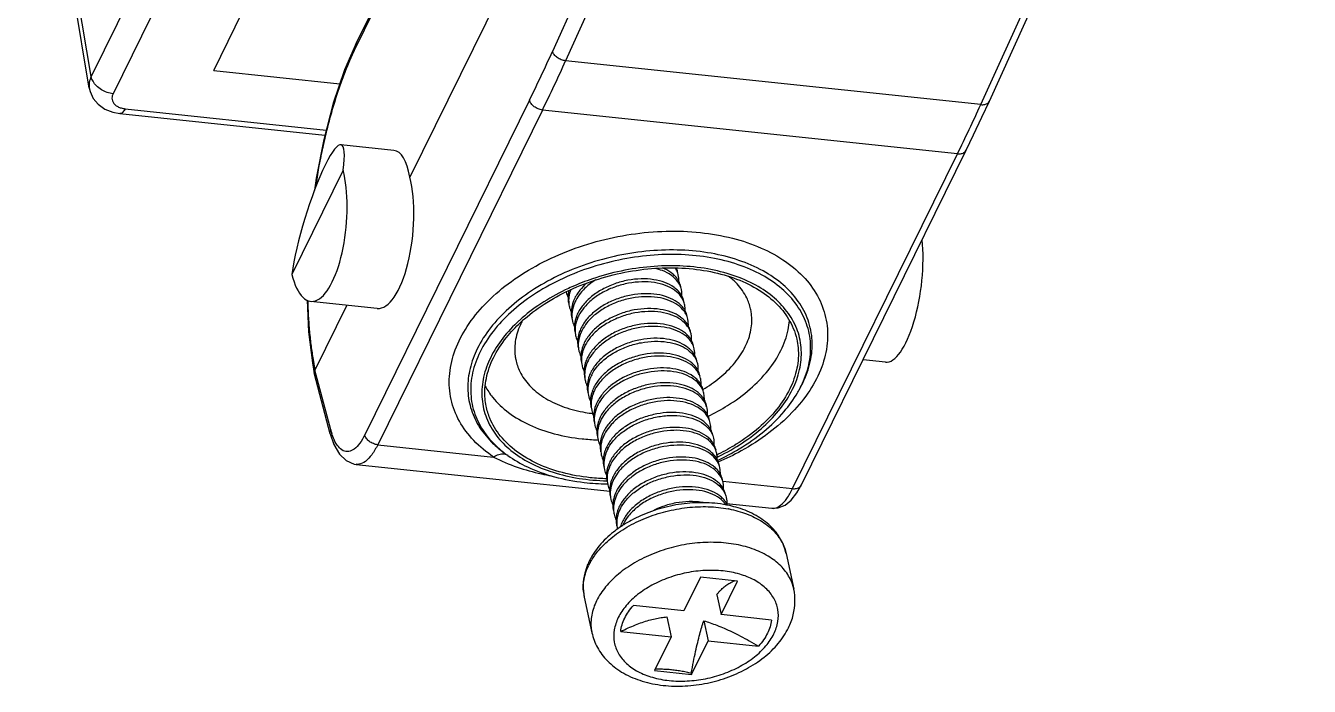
# Model space of a CAD drawing. Header units: millimetres. Extents: x 10368 to 13229, y -13270 to -11269.
# Drawn here: x 13060.7 to 13093.03, y -12576.27 to -12559.64 of the extents above; entities that cross this region are included whole.
import ezdxf

# ---------------------------------------------------------------- set-up
doc = ezdxf.new("R2010")
doc.units = ezdxf.units.MM

# ---------------------------------------------------------------- blocks, each defined once
blk = doc.blocks.new('u59')
at = {"color": 7, "linetype": 'Continuous'}
for p, q in [((-513.272, 311.814), (-513.689, 310.966)), ((-512.34, 311.715), (-513.272, 311.814)), ((-513.264, 311.778), (-513.272, 311.814)), ((-512.757, 310.868), (-512.34, 311.715)), ((-513.689, 310.966), (-514.959, 311.1)), ((-513.581, 310.463), (-513.689, 310.966)), ((-511.487, 310.733), (-512.757, 310.868)), ((-512.648, 310.365), (-512.757, 310.868)), ((-510.569, 309.866), (-510.763, 310.763)), ((-515.283, 310.444), (-514.013, 310.309)), ((-514.013, 310.309), (-514.43, 309.462)), ((-513.904, 309.807), (-514.013, 310.309)), ((-513.497, 309.364), (-513.08, 310.211)), ((-513.08, 310.211), (-511.81, 310.077)), ((-515.652, 308.769), (-515.846, 309.666)), ((-514.43, 309.462), (-513.497, 309.364)), ((-511.32, 307.777), (-511.34, 307.848)), ((-514.15, 307.51), (-515.295, 307.631)), ((-515.816, 307.136), (-519.966, 298.709)), ((-515.924, 307.244), (-516.037, 307.044)), ((-514.058, 306.95), (-515.816, 307.136)), ((-504.824, 306.525), (-511.218, 307.2)), ((-516.037, 307.044), (-520.187, 298.617)), ((-508.511, 306.203), (-508.572, 306.249)), ((-505.368, 306.032), (-508.288, 306.341)), ((-509.517, 297.605), (-505.368, 306.032)), ((-509.19, 297.357), (-505.041, 305.784)), ((-504.184, 305.659), (-503.786, 304.154)), ((-504.172, 305.759), (-503.773, 304.253)), ((-516.017, 304.584), (-516.071, 304.48)), ((-515.98, 304.651), (-516.033, 304.549)), ((-516.017, 304.584), (-515.98, 304.651)), ((-503.773, 304.253), (-503.771, 304.241)), ((-503.725, 303.967), (-503.771, 304.241)), ((-518.154, 303.952), (-517.589, 303.892)), ((-504.591, 302.519), (-503.786, 304.154)), ((-503.74, 303.882), (-503.786, 304.154)), ((-503.628, 303.188), (-503.725, 303.967)), ((-503.589, 302.395), (-503.628, 303.188)), ((-505.357, 302.6), (-503.679, 302.423)), ((-503.606, 302.401), (-503.606, 302.425)), ((-504.5, 299.116), (-503.207, 301.744)), ((-517.02, 277.275), (-506.179, 299.294)), ((-519.966, 298.709), (-509.517, 297.605)), ((-505.777, 298.622), (-504.436, 298.48)), ((-499.009, 297.574), (-504.072, 298.109)), ((-498.875, 297.697), (-504.037, 298.242)), ((-520.552, 297.47), (-528.608, 279.742)), ((-520.552, 297.47), (-510.101, 296.366)), ((-520.771, 297.38), (-528.828, 279.653)), ((-504.032, 286.376), (-498.704, 297.196)), ((-501.238, 296.607), (-504.417, 296.942)), ((-503.483, 285.943), (-498.155, 296.763)), ((-498.155, 296.763), (-496.552, 287.246)), ((-498.106, 297.051), (-496.504, 287.536)), ((-501.238, 296.607), (-502.569, 293.903)), ((-518.092, 278.631), (-510.101, 296.366)), ((-517.76, 278.394), (-509.769, 296.128)), ((-508.003, 289.472), (-504.835, 295.907)), ((-507.992, 289.567), (-504.823, 296.004))]:
    blk.add_line(p, q, dxfattribs=at)
for points in [[(-515.295, 307.631), (-515.454, 307.622), (-515.626, 307.552), (-515.782, 307.426), (-515.924, 307.244)], [(-504.172, 305.759), (-504.264, 306.028), (-504.402, 306.267), (-504.574, 306.432), (-504.778, 306.518), (-504.825, 306.525)], [(-504.835, 295.907), (-504.536, 296.594), (-504.25, 297.433), (-504.009, 298.35), (-503.817, 299.319), (-503.774, 299.63)], [(-520.187, 298.617), (-520.374, 298.231), (-520.585, 297.785), (-520.771, 297.38)], [(-498.106, 297.05), (-498.128, 297.142), (-498.206, 297.312), (-498.329, 297.461), (-498.495, 297.581), (-498.695, 297.663), (-498.875, 297.697)]]:
    blk.add_lwpolyline(points, dxfattribs=at)
for centre, radius, start, end in [((-511.613, 309.639), 1.068, 4.5647, 12.2501), ((-512.151, 309.783), 1.633, 330.5442, 333.7683), ((-512.18, 309.689), 1.653, 333.7734, 337.2464), ((-513.228, 310.672), 3.109, 302.3149, 302.8257), ((-512.42, 308.452), 0.965, 332.4976, 335.753), ((-512.296, 308.334), 0.849, 340.0241, 344.5813), ((-512.059, 308.01), 0.673, 5.6993, 12.1284), ((-512.052, 307.933), 0.682, 358.4176, 12.1458), ((-512.347, 308.352), 0.903, 335.7502, 340.0282), ((-512.108, 307.935), 0.738, 348.6999, 358.3944), ((-511.987, 307.632), 0.682, 18.4031, 24.7375), ((-511.986, 307.634), 0.681, 3.2591, 12.1522), ((-513.642, 310.638), 3.043, 259.1573, 259.4373), ((-513.669, 307.787), 0.557, 204.1666, 208.4019), ((-513.651, 307.797), 0.578, 208.4137, 215.4075), ((-513.626, 307.815), 0.608, 215.4191, 220.2756), ((-513.583, 307.851), 0.665, 220.2933, 225.8658), ((-512.339, 308.078), 0.965, 332.4989, 335.753), ((-512.268, 307.979), 0.905, 335.749, 339.9376), ((-511.897, 307.262), 0.673, 5.6993, 12.1284), ((-513.57, 307.423), 0.578, 208.444, 215.4074), ((-513.545, 307.441), 0.608, 215.419, 220.2691), ((-512.258, 307.705), 0.965, 332.4976, 335.753), ((-512.186, 307.604), 0.903, 335.7502, 340.0282), ((-513.502, 307.478), 0.665, 220.287, 225.8659), ((-513.489, 307.049), 0.578, 208.444, 215.4074), ((-512.178, 307.331), 0.965, 332.4976, 335.753), ((-512.105, 307.231), 0.903, 335.7502, 340.0282), ((-511.817, 306.888), 0.673, 5.6993, 12.1284), ((-511.225, 301.01), 6.008, 89.1994, 89.3275), ((-513.465, 307.067), 0.608, 215.419, 220.2691), ((-513.422, 307.104), 0.665, 220.287, 225.8659), ((-512.097, 306.957), 0.965, 332.4976, 335.753), ((-512.025, 306.857), 0.903, 335.7502, 340.0282), ((-511.736, 306.515), 0.673, 5.6993, 12.1284), ((-511.673, 306.135), 0.691, 12.293, 26.4694), ((-511.468, 301.23), 5.67, 115.815, 115.9894), ((-511.506, 301.342), 5.501, 116.0978, 116.3138), ((-511.459, 301.211), 5.691, 115.4894, 115.8149), ((-511.497, 301.325), 5.52, 115.9154, 116.0978), ((-513.409, 306.676), 0.578, 208.444, 215.4074), ((-513.384, 306.693), 0.608, 215.419, 220.2691), ((-513.341, 306.73), 0.665, 220.287, 225.8659), ((-512.017, 306.583), 0.965, 332.4929, 335.7529), ((-511.945, 306.484), 0.904, 335.7494, 339.9927), ((-511.646, 306.142), 0.663, 5.733, 12.2327), ((-510.345, 303.896), 2.946, 53.0053, 54.6872), ((-510.209, 304.077), 2.72, 51.3775, 53.002), ((-513.328, 306.302), 0.578, 208.5191, 215.4069), ((-513.304, 306.319), 0.608, 215.419, 220.2686), ((-513.261, 306.356), 0.665, 220.2865, 225.8659), ((-511.936, 306.209), 0.965, 332.4976, 335.753), ((-511.863, 306.109), 0.903, 335.7502, 340.0282), ((-511.077, 300.425), 5.486, 88.1324, 88.3285), ((-511.575, 305.767), 0.673, 5.6993, 12.1284), ((-513.247, 305.928), 0.578, 208.444, 215.4074), ((-513.223, 305.946), 0.608, 215.419, 220.2691), ((-513.18, 305.982), 0.665, 220.287, 225.8659), ((-511.494, 305.393), 0.673, 5.6993, 12.1284), ((-506.002, 305.178), 1.88, 14.7908, 17.5594), ((-513.167, 305.554), 0.578, 208.444, 215.4074), ((-513.142, 305.572), 0.608, 215.419, 220.2691), ((-513.099, 305.609), 0.665, 220.287, 225.8659), ((-511.855, 305.836), 0.965, 332.4976, 335.753), ((-511.783, 305.736), 0.903, 335.7502, 340.0282), ((-511.224, 301.479), 3.791, 82.7807, 83.3544), ((-511.414, 305.019), 0.673, 5.6993, 12.1284), ((-513.086, 305.181), 0.578, 208.444, 215.4074), ((-513.062, 305.198), 0.608, 215.419, 220.2691), ((-511.775, 305.462), 0.965, 332.4976, 335.753), ((-511.702, 305.362), 0.903, 335.7502, 340.0282), ((-513.398, 303.24), 2.943, 149.7685, 151.3419), ((-513.019, 305.235), 0.665, 220.287, 225.8659), ((-513.005, 304.807), 0.578, 208.444, 215.4074), ((-511.694, 305.088), 0.965, 332.4976, 335.753), ((-511.622, 304.988), 0.904, 335.7499, 340.0166), ((-511.324, 304.647), 0.664, 5.6802, 12.1871), ((-512.981, 304.824), 0.608, 215.419, 220.2691), ((-512.938, 304.861), 0.665, 220.287, 225.8659), ((-511.613, 304.714), 0.965, 332.4976, 335.753), ((-511.541, 304.614), 0.903, 335.7502, 340.0282), ((-511.252, 304.272), 0.673, 5.6993, 12.1284), ((-503.897, 304.22), 0.128, 358.4169, 9.7037), ((-512.925, 304.433), 0.578, 208.444, 215.4074), ((-512.9, 304.45), 0.608, 215.419, 220.2691), ((-512.857, 304.487), 0.665, 220.287, 225.8659), ((-511.533, 304.34), 0.965, 332.4976, 335.753), ((-511.46, 304.24), 0.903, 335.7502, 340.0282), ((-511.172, 303.898), 0.673, 5.6993, 12.1284), ((-503.837, 303.947), 0.114, 5.1912, 10.0134), ((-512.844, 304.059), 0.578, 208.444, 215.4074), ((-512.82, 304.077), 0.608, 215.419, 220.2691), ((-512.777, 304.113), 0.665, 220.287, 225.8659), ((-511.452, 303.967), 0.965, 332.4976, 335.753), ((-511.38, 303.867), 0.903, 335.7502, 340.0282), ((-511.091, 303.524), 0.673, 5.6993, 12.1284), ((-512.764, 303.685), 0.578, 208.444, 215.4074), ((-512.739, 303.703), 0.608, 215.419, 220.2691), ((-512.696, 303.74), 0.665, 220.287, 225.8659), ((-511.011, 303.15), 0.673, 5.6993, 12.1234), ((-512.683, 303.312), 0.578, 208.444, 215.4074), ((-512.658, 303.329), 0.608, 215.419, 220.2691), ((-512.615, 303.366), 0.665, 220.287, 225.8659), ((-511.371, 303.593), 0.965, 332.4976, 335.753), ((-511.299, 303.493), 0.903, 335.7502, 340.03), ((-510.93, 302.777), 0.673, 5.6993, 12.1284), ((-511.681, 305.882), 3.995, 310.9476, 312.7649), ((-510.666, 303.793), 1.876, 331.8376, 333.7794), ((-511.654, 305.89), 4.04, 312.1411, 312.4739), ((-512.602, 302.938), 0.578, 208.444, 215.4074), ((-512.578, 302.955), 0.608, 215.419, 220.2691), ((-512.535, 302.992), 0.665, 220.287, 225.8659), ((-511.291, 303.219), 0.965, 332.4976, 335.753), ((-511.218, 303.119), 0.903, 335.7502, 340.0282), ((-512.522, 302.564), 0.578, 208.444, 215.4074), ((-511.21, 302.845), 0.965, 332.4976, 335.753), ((-511.138, 302.745), 0.903, 335.7502, 340.0282), ((-510.849, 302.403), 0.673, 5.6993, 12.1284), ((-510.781, 302.024), 0.686, 13.9721, 24.7708), ((-512.497, 302.581), 0.608, 215.419, 220.2691), ((-512.454, 302.618), 0.665, 220.287, 225.8659), ((-512.441, 302.19), 0.578, 208.444, 215.4074), ((-512.417, 302.208), 0.608, 215.419, 220.2691), ((-512.374, 302.244), 0.665, 220.287, 225.8659), ((-480.004, 279.055), 44.534, 153.8113, 155.5745), ((-473.781, 280.021), 39.828, 153.7999, 155.7704), ((-473.775, 279.93), 39.471, 153.7999, 155.7712)]:
    blk.add_arc(centre, radius, start, end, dxfattribs=at)
for centre, major_axis, ratio, start_param, end_param in [((-518.399, 301.967), (0.25, 1.985), 0.330706, 0.006735, 2.196808), ((-505.532, 300.607), (0.169, 1.993), 0.364433, -0.007323, 2.320884), ((-503.854, 300.43), (0.169, 1.993), 0.364433, 5.462476, 8.604069), ((-503.854, 300.43), (0.595, 1.947), 0.163788, -3.923121, -0.781529), ((-505.532, 300.607), (0.25, 1.985), 0.330706, -3.948182, -3.134796)]:
    blk.add_ellipse(centre, major_axis=major_axis, ratio=ratio, start_param=start_param, end_param=end_param, dxfattribs=at)
for points, start_tangent, end_tangent in [([(-510.763, 310.763), (-510.9, 311.134), (-511.152, 311.472), (-511.51, 311.754), (-511.967, 311.962), (-512.487, 312.081), (-513.04, 312.108), (-513.6, 312.045), (-514.145, 311.899), (-514.651, 311.675), (-515.096, 311.382), (-515.456, 311.032), (-515.711, 310.642)], (-0.210869, 0.977514), (-0.441734, -0.897146)), ([(-511.427, 310.382), (-511.325, 310.692), (-511.326, 310.999), (-511.43, 311.286), (-511.632, 311.537), (-511.922, 311.741), (-512.286, 311.887), (-512.706, 311.968), (-513.159, 311.979), (-513.623, 311.921), (-514.076, 311.795), (-514.494, 311.609), (-514.856, 311.372), (-515.144, 311.095), (-515.343, 310.795)], (0.441734, 0.897146), (-0.441734, -0.897146)), ([(-513.264, 311.778), (-513.319, 311.494), (-513.373, 311.237), (-513.427, 311.007), (-513.479, 310.802), (-513.53, 310.621), (-513.581, 310.463)], (-0.185486, -0.982647), (-0.320445, -0.947267)), ([(-512.358, 311.678), (-512.469, 311.676), (-512.604, 311.679), (-512.737, 311.688), (-512.869, 311.703), (-513.001, 311.723), (-513.132, 311.748), (-513.264, 311.778)], (-0.999387, -0.035021), (-0.971154, 0.238451)), ([(-515.183, 310.779), (-515.086, 310.942), (-514.959, 311.1)], (0.441734, 0.897146), (0.673108, 0.739544)), ([(-513.581, 310.463), (-513.74, 310.514), (-513.912, 310.577), (-514.096, 310.653), (-514.292, 310.743), (-514.501, 310.848), (-514.723, 310.967), (-514.959, 311.1)], (-0.960593, 0.277958), (-0.866594, 0.499014)), ([(-515.711, 310.642), (-515.833, 310.311), (-515.876, 309.984), (-515.846, 309.666)], (-0.441734, -0.897146), (0.210869, -0.977514)), ([(-515.343, 310.795), (-515.444, 310.485), (-515.444, 310.178), (-515.34, 309.892), (-515.137, 309.64), (-514.847, 309.436), (-514.483, 309.29), (-514.064, 309.209), (-513.611, 309.198), (-513.146, 309.256), (-512.693, 309.382), (-512.275, 309.568), (-511.914, 309.805), (-511.625, 310.082), (-511.427, 310.382)], (-0.441734, -0.897146), (0.441734, 0.897146)), ([(-515.283, 310.444), (-515.249, 310.612), (-515.183, 310.779)], (0.106327, 0.994331), (0.441734, 0.897146)), ([(-511.487, 310.733), (-511.675, 310.645), (-511.856, 310.568), (-512.028, 310.503), (-512.194, 310.452), (-512.352, 310.412), (-512.504, 310.383), (-512.648, 310.365)], (-0.898809, -0.43834), (-0.995587, -0.093845)), ([(-511.487, 310.733), (-511.521, 310.566), (-511.587, 310.399)], (-0.106327, -0.994331), (-0.441734, -0.897146)), ([(-510.88, 309.959), (-510.758, 310.319), (-510.747, 310.675), (-510.763, 310.763)], (0.441734, 0.897146), (-0.211857, 0.977301)), ([(-511.587, 310.399), (-511.683, 310.235), (-511.81, 310.077)], (-0.441734, -0.897146), (-0.673108, -0.739544)), ([(-515.846, 309.667), (-515.76, 309.418), (-515.551, 309.117), (-515.244, 308.864), (-514.853, 308.67), (-514.394, 308.543), (-513.887, 308.49), (-513.355, 308.511), (-512.82, 308.608), (-512.307, 308.774), (-511.837, 309.004), (-511.431, 309.286), (-511.108, 309.609), (-510.88, 309.959)], (0.211857, -0.977301), (0.441734, 0.897146)), ([(-513.904, 309.807), (-513.95, 309.75), (-513.998, 309.698), (-514.045, 309.652), (-514.092, 309.611), (-514.138, 309.576), (-514.186, 309.543), (-514.236, 309.513), (-514.291, 309.483), (-514.352, 309.455)], (-0.607708, -0.794161), (-0.916433, -0.400188)), ([(-510.548, 309.724), (-510.564, 309.422), (-510.686, 309.062)], (0.079803, -0.996811), (-0.441734, -0.897146)), ([(-510.655, 309.05), (-510.583, 309.266), (-510.541, 309.571), (-510.569, 309.866)], (0.386564, 0.922263), (-0.210869, 0.977514)), ([(-514.215, 307.649), (-514.659, 307.773), (-515.051, 307.967), (-515.358, 308.22), (-515.566, 308.521), (-515.652, 308.769)], (-0.982147, 0.188116), (-0.211857, 0.977301)), ([(-515.652, 308.769), (-515.514, 308.408), (-515.259, 308.082), (-514.897, 307.815), (-514.442, 307.621), (-514.232, 307.565)], (0.210869, -0.977514), (0.975867, -0.218365)), ([(-510.729, 308.98), (-510.914, 308.712), (-511.238, 308.389), (-511.643, 308.107), (-512.113, 307.877), (-512.627, 307.711), (-513.161, 307.614), (-513.693, 307.592), (-514.2, 307.646)], (-0.491493, -0.870882), (-0.983054, 0.183314)), ([(-511.543, 308.06), (-511.307, 308.229), (-510.949, 308.575), (-510.697, 308.959)], (0.840319, 0.542092), (0.441734, 0.897146)), ([(-511.459, 307.682), (-511.391, 307.925), (-511.389, 308.077)], (0.41041, 0.911901), (-0.099699, 0.995018)), ([(-514.232, 307.565), (-513.924, 307.513), (-513.37, 307.494), (-512.807, 307.561), (-512.26, 307.711), (-511.752, 307.936), (-511.566, 308.045)], (0.975867, -0.218365), (0.845119, 0.534578)), ([(-514.152, 307.557), (-514.138, 307.537), (-513.975, 307.376), (-513.746, 307.256), (-513.465, 307.183), (-513.147, 307.164), (-512.813, 307.199), (-512.481, 307.289), (-512.17, 307.427), (-511.9, 307.608), (-511.686, 307.822), (-511.564, 308.007)], (0.544491, -0.838767), (0.461533, 0.887123)), ([(-514.046, 307.374), (-513.959, 307.302), (-513.73, 307.181), (-513.448, 307.109), (-513.131, 307.089), (-512.797, 307.125), (-512.465, 307.214), (-512.154, 307.353), (-511.884, 307.533), (-511.67, 307.747), (-511.524, 307.981)], (0.717132, -0.696937), (0.41041, 0.911901)), ([(-511.418, 307.669), (-511.384, 307.79)], (0.342689, 0.939449), (0.194819, 0.980839)), ([(-515.363, 307.628), (-515.513, 307.554), (-515.668, 307.387), (-515.816, 307.136)], (-0.985773, -0.168084), (-0.441787, -0.89712)), ([(-515.295, 307.63), (-515.36, 307.629), (-515.363, 307.628)], (-0.993779, 0.111371), (-0.985773, -0.168084)), ([(-514.147, 307.363), (-514.156, 307.527)], (-0.209965, 0.977709), (0.095684, 0.995412)), ([(-511.483, 307.633), (-511.606, 307.447), (-511.825, 307.23), (-512.097, 307.049), (-512.404, 306.914), (-512.738, 306.825), (-513.075, 306.79), (-513.388, 306.81), (-513.667, 306.883), (-513.892, 307.001), (-514.054, 307.159), (-514.126, 307.291)], (-0.461513, -0.887133), (-0.350755, 0.936467)), ([(-513.965, 307), (-513.878, 306.928), (-513.649, 306.807), (-513.368, 306.735), (-513.051, 306.715), (-512.716, 306.751), (-512.384, 306.84), (-512.074, 306.979), (-511.803, 307.16), (-511.589, 307.373), (-511.443, 307.607)], (0.717132, -0.696937), (0.41041, 0.911901)), ([(-513.605, 307.496), (-513.529, 307.482), (-513.212, 307.463), (-512.877, 307.498), (-512.545, 307.588), (-512.284, 307.7)], (0.979648, -0.200722), (0.8894, 0.45713)), ([(-511.379, 307.308), (-511.32, 307.491), (-511.306, 307.673)], (0.41041, 0.911901), (-0.056715, 0.99839)), ([(-511.337, 307.296), (-511.294, 307.476), (-511.289, 307.54)], (0.341218, 0.939984), (0.025892, 0.999665)), ([(-511.289, 307.54), (-511.304, 307.703)], (0.025892, 0.999665), (-0.21051, 0.977592)), ([(-511.24, 307.403), (-511.242, 307.414), (-511.287, 307.545)], (-0.21051, 0.977592), (-0.417903, 0.908491)), ([(-515.816, 307.136), (-515.918, 307.131), (-515.998, 307.093), (-516.037, 307.044)], (-0.994465, 0.105072), (-0.447458, -0.894305)), ([(-514.126, 307.291), (-514.143, 307.349), (-514.147, 307.363)], (-0.350755, 0.936467), (-0.209965, 0.977709)), ([(-514.131, 307.288), (-514.128, 307.279), (-514.078, 307.148)], (0.210234, -0.977651), (0.475952, -0.879471)), ([(-514.075, 307.153), (-514.066, 306.989)], (-0.095434, -0.995436), (0.210234, -0.977651)), ([(-514.045, 306.918), (-513.976, 306.789), (-513.814, 306.629), (-513.585, 306.508), (-513.303, 306.436), (-512.986, 306.416), (-512.652, 306.452), (-512.319, 306.541), (-512.009, 306.68), (-511.739, 306.861), (-511.524, 307.074), (-511.403, 307.259)], (0.350903, -0.936412), (0.461533, 0.887123)), ([(-513.885, 306.627), (-513.797, 306.554), (-513.568, 306.434), (-513.287, 306.361), (-512.97, 306.342), (-512.635, 306.377), (-512.303, 306.466), (-511.993, 306.605), (-511.723, 306.786), (-511.508, 306.999), (-511.363, 307.234)], (0.717132, -0.696937), (0.41041, 0.911901)), ([(-511.298, 306.935), (-511.229, 307.177), (-511.228, 307.329)], (0.41041, 0.911901), (-0.099699, 0.995018)), ([(-511.257, 306.922), (-511.213, 307.102), (-511.209, 307.166)], (0.341218, 0.939984), (0.025892, 0.999665)), ([(-511.209, 307.166), (-511.224, 307.329)], (0.025892, 0.999665), (-0.21051, 0.977592)), ([(-511.159, 307.03), (-511.162, 307.041), (-511.207, 307.171)], (-0.21051, 0.977592), (-0.417903, 0.908491)), ([(-514.066, 306.989), (-514.064, 306.98), (-514.045, 306.918)], (0.210234, -0.977651), (0.350903, -0.936412)), ([(-514.05, 306.915), (-514.048, 306.905), (-513.997, 306.774)], (0.210234, -0.977651), (0.475952, -0.879471)), ([(-513.994, 306.779), (-513.985, 306.616)], (-0.095434, -0.995436), (0.210234, -0.977651)), ([(-513.964, 306.544), (-513.896, 306.416), (-513.733, 306.255), (-513.504, 306.135), (-513.223, 306.062), (-512.905, 306.043), (-512.571, 306.078), (-512.239, 306.167), (-511.928, 306.306), (-511.658, 306.487), (-511.444, 306.7), (-511.322, 306.885)], (0.350903, -0.936412), (0.461533, 0.887123)), ([(-513.804, 306.253), (-513.717, 306.18), (-513.488, 306.06), (-513.207, 305.987), (-512.889, 305.968), (-512.555, 306.003), (-512.223, 306.093), (-511.912, 306.231), (-511.642, 306.412), (-511.428, 306.625), (-511.282, 306.86)], (0.717132, -0.696937), (0.41041, 0.911901)), ([(-511.217, 306.561), (-511.149, 306.803), (-511.148, 306.955)], (0.41041, 0.911901), (-0.099699, 0.995018)), ([(-511.176, 306.548), (-511.133, 306.728), (-511.128, 306.792)], (0.341218, 0.939984), (0.025892, 0.999665)), ([(-511.128, 306.792), (-511.143, 306.955)], (0.025892, 0.999665), (-0.21051, 0.977592)), ([(-508.67, 306.128), (-509.138, 306.452), (-509.705, 306.699), (-510.35, 306.863), (-511.052, 306.937), (-511.142, 306.94)], (-0.756221, 0.654317), (-0.999735, 0.023017)), ([(-508.642, 306.3), (-509.142, 306.591), (-509.817, 306.838), (-510.568, 306.981), (-511.141, 307.017)], (-0.815965, 0.578102), (-0.999902, 0.013972)), ([(-511.139, 306.889), (-510.72, 306.861), (-510.018, 306.734), (-509.391, 306.511), (-508.866, 306.2), (-508.462, 305.813), (-508.194, 305.366), (-508.1, 305.059)], (0.999648, -0.026514), (0.200104, -0.979775)), ([(-511.079, 306.656), (-511.081, 306.667), (-511.126, 306.797)], (-0.21051, 0.977592), (-0.417903, 0.908491)), ([(-508.288, 306.341), (-508.879, 306.595), (-509.489, 306.765), (-509.742, 306.816)], (-0.884002, 0.467484), (-0.983659, 0.180041)), ([(-515.641, 301.422), (-516.131, 301.85), (-516.475, 302.347), (-516.663, 302.896), (-516.687, 303.478), (-516.548, 304.074), (-516.248, 304.662), (-515.8, 305.222), (-515.218, 305.736), (-514.524, 306.185), (-513.936, 306.472)], (-0.820669, 0.571403), (0.918584, 0.395226)), ([(-513.985, 306.616), (-513.983, 306.606), (-513.964, 306.544)], (0.210234, -0.977651), (0.350903, -0.936412)), ([(-513.969, 306.541), (-513.967, 306.531), (-513.917, 306.4)], (0.210234, -0.977651), (0.475952, -0.879471)), ([(-513.884, 306.17), (-513.815, 306.042), (-513.652, 305.881), (-513.423, 305.761), (-513.142, 305.688), (-512.825, 305.669), (-512.49, 305.704), (-512.158, 305.794), (-511.848, 305.932), (-511.578, 306.113), (-511.363, 306.326), (-511.241, 306.511)], (0.350903, -0.936412), (0.461533, 0.887123)), ([(-513.723, 305.879), (-513.636, 305.806), (-513.407, 305.686), (-513.126, 305.613), (-512.809, 305.594), (-512.474, 305.63), (-512.142, 305.719), (-511.832, 305.857), (-511.561, 306.038), (-511.347, 306.252), (-511.201, 306.486)], (0.717132, -0.696937), (0.41041, 0.911901)), ([(-511.137, 306.187), (-511.068, 306.429), (-511.067, 306.581)], (0.41041, 0.911901), (-0.099699, 0.995018)), ([(-511.095, 306.174), (-511.055, 306.331), (-511.047, 306.442)], (0.341791, 0.939776), (-0.006819, 0.999977)), ([(-511.047, 306.442), (-511.056, 306.548), (-511.062, 306.581)], (-0.006819, 0.999977), (-0.211783, 0.977317)), ([(-505.368, 306.032), (-505.217, 306.283), (-505.057, 306.45), (-504.893, 306.523), (-504.825, 306.524)], (0.441799, 0.897114), (0.994346, -0.106192)), ([(-513.919, 306.427), (-514.472, 306.135), (-515.093, 305.697), (-515.603, 305.196), (-515.94, 304.722)], (-0.908171, -0.418598), (-0.503436, -0.864032)), ([(-513.953, 306.326), (-514.554, 305.984), (-515.084, 305.574), (-515.51, 305.118), (-515.815, 304.636)], (-0.898875, -0.438206), (-0.441734, -0.897146)), ([(-515.744, 304.628), (-515.42, 305.133), (-514.965, 305.604), (-514.396, 306.021), (-513.944, 306.273)], (0.441734, 0.897146), (0.896379, 0.443289)), ([(-508.288, 306.341), (-507.786, 305.925), (-507.424, 305.435), (-507.217, 304.891), (-507.174, 304.312), (-507.294, 303.717), (-507.575, 303.127), (-508.006, 302.562), (-508.573, 302.042), (-509.256, 301.585), (-510.031, 301.206), (-510.872, 300.919), (-511.75, 300.734), (-512.634, 300.656), (-513.494, 300.69), (-514.299, 300.832), (-515.024, 301.079), (-515.641, 301.422)], (0.83373, -0.552172), (-0.820669, 0.571403)), ([(-513.914, 306.405), (-513.905, 306.242)], (-0.095434, -0.995436), (0.210234, -0.977651)), ([(-513.905, 306.242), (-513.903, 306.232), (-513.884, 306.17)], (0.210234, -0.977651), (0.350903, -0.936412)), ([(-513.889, 306.167), (-513.887, 306.158), (-513.836, 306.026)], (0.210234, -0.977651), (0.477113, -0.878842)), ([(-511.161, 306.138), (-511.281, 305.955), (-511.492, 305.744), (-511.76, 305.563), (-512.068, 305.423), (-512.406, 305.331), (-512.744, 305.295), (-513.059, 305.314), (-513.345, 305.388), (-513.578, 305.512), (-513.738, 305.673), (-513.803, 305.796)], (-0.461604, -0.887086), (-0.350985, 0.936381)), ([(-513.643, 305.505), (-513.555, 305.433), (-513.327, 305.312), (-513.045, 305.24), (-512.728, 305.22), (-512.394, 305.256), (-512.061, 305.345), (-511.751, 305.484), (-511.481, 305.665), (-511.266, 305.878), (-511.121, 306.112)], (0.717132, -0.696937), (0.41041, 0.911901)), ([(-511.056, 305.813), (-510.991, 306.032), (-510.986, 306.208)], (0.41041, 0.911901), (-0.100223, 0.994965)), ([(-510.967, 306.045), (-510.982, 306.207)], (0.025892, 0.999665), (-0.21051, 0.977592)), ([(-508.213, 303.832), (-508.036, 304.328), (-507.993, 304.825), (-508.087, 305.3), (-508.315, 305.74), (-508.67, 306.128)], (0.441734, 0.897146), (-0.756221, 0.654317)), ([(-508.55, 306.263), (-508.645, 306.298)], (-0.991193, 0.132428), (-0.836443, 0.548054)), ([(-508.288, 306.341), (-508.422, 306.275), (-508.55, 306.263)], (-0.826756, -0.562561), (-0.991193, 0.132428)), ([(-507.876, 303.614), (-507.693, 304.115), (-507.637, 304.614), (-507.709, 305.097), (-507.907, 305.548), (-508.226, 305.955), (-508.511, 306.203)], (0.441734, 0.897146), (-0.79865, 0.601796)), ([(-507.946, 303.695), (-507.757, 304.225), (-507.713, 304.753), (-507.814, 305.258), (-508.057, 305.725), (-508.434, 306.138), (-508.511, 306.202)], (0.441734, 0.897146), (-0.781229, 0.624244)), ([(-505.041, 305.784), (-504.913, 305.997), (-504.776, 306.139), (-504.637, 306.201), (-504.501, 306.181), (-504.377, 306.08), (-504.269, 305.903), (-504.209, 305.746)], (0.441863, 0.897083), (0.302588, -0.953121)), ([(-513.824, 305.868), (-513.833, 306.031)], (-0.210554, 0.977582), (0.094419, 0.995533)), ([(-513.803, 305.796), (-513.823, 305.862), (-513.824, 305.868)], (-0.350985, 0.936381), (-0.210554, 0.977582)), ([(-513.808, 305.793), (-513.806, 305.784), (-513.756, 305.653)], (0.210234, -0.977651), (0.475952, -0.879471)), ([(-511.015, 305.801), (-510.971, 305.981), (-510.967, 306.045)], (0.341218, 0.939984), (0.025892, 0.999665)), ([(-510.975, 305.439), (-510.907, 305.682), (-510.906, 305.834)], (0.41041, 0.911901), (-0.099699, 0.995018)), ([(-510.917, 305.908), (-510.92, 305.919), (-510.965, 306.05)], (-0.21051, 0.977592), (-0.417903, 0.908491)), ([(-510.886, 305.671), (-510.901, 305.834)], (0.025892, 0.999665), (-0.21051, 0.977592)), ([(-508.077, 304.561), (-508.262, 304.837), (-508.665, 305.222), (-509.189, 305.532), (-509.814, 305.755), (-510.514, 305.882), (-510.899, 305.908)], (-0.481156, 0.876635), (-0.999469, 0.032592)), ([(-505.368, 306.032), (-505.259, 306.004), (-505.159, 305.948), (-505.083, 305.871), (-505.041, 305.784)], (0.994465, -0.105072), (0.240274, -0.970705)), ([(-513.753, 305.658), (-513.744, 305.494)], (-0.095434, -0.995436), (0.210234, -0.977651)), ([(-513.744, 305.494), (-513.741, 305.485), (-513.722, 305.422)], (0.210234, -0.977651), (0.350903, -0.936412)), ([(-513.722, 305.422), (-513.654, 305.294), (-513.491, 305.134), (-513.262, 305.013), (-512.981, 304.941), (-512.664, 304.921), (-512.329, 304.957), (-511.997, 305.046), (-511.687, 305.185), (-511.416, 305.366), (-511.202, 305.579), (-511.08, 305.764)], (0.350903, -0.936412), (0.461533, 0.887123)), ([(-513.562, 305.132), (-513.475, 305.059), (-513.246, 304.938), (-512.965, 304.866), (-512.647, 304.846), (-512.313, 304.882), (-511.981, 304.971), (-511.67, 305.11), (-511.4, 305.291), (-511.186, 305.504), (-511.04, 305.738)], (0.717132, -0.696937), (0.41041, 0.911901)), ([(-510.934, 305.427), (-510.891, 305.607), (-510.886, 305.671)], (0.341218, 0.939984), (0.025892, 0.999665)), ([(-510.837, 305.535), (-510.839, 305.545), (-510.884, 305.676)], (-0.21051, 0.977592), (-0.417903, 0.908491)), ([(-504.173, 305.759), (-504.169, 305.738), (-504.184, 305.659)], (0.262392, -0.964961), (-0.426032, -0.904708)), ([(-513.682, 305.318), (-514.18, 305.044), (-514.747, 304.628), (-515.2, 304.159), (-515.523, 303.655)], (-0.900543, -0.434767), (-0.441734, -0.897146)), ([(-513.727, 305.419), (-513.725, 305.41), (-513.675, 305.279)], (0.210234, -0.977651), (0.475952, -0.879471)), ([(-513.672, 305.284), (-513.663, 305.12)], (-0.095434, -0.995436), (0.210234, -0.977651)), ([(-513.642, 305.049), (-513.573, 304.92), (-513.41, 304.76), (-513.181, 304.639), (-512.9, 304.567), (-512.583, 304.547), (-512.248, 304.583), (-511.916, 304.672), (-511.606, 304.811), (-511.336, 304.992), (-511.121, 305.205), (-510.999, 305.39)], (0.350903, -0.936412), (0.461533, 0.887123)), ([(-513.481, 304.758), (-513.394, 304.685), (-513.165, 304.565), (-512.884, 304.492), (-512.567, 304.473), (-512.232, 304.508), (-511.9, 304.597), (-511.59, 304.736), (-511.32, 304.917), (-511.105, 305.13), (-510.959, 305.365)], (0.717132, -0.696937), (0.41041, 0.911901)), ([(-510.895, 305.066), (-510.826, 305.308), (-510.825, 305.46)], (0.41041, 0.911901), (-0.099699, 0.995018)), ([(-510.853, 305.053), (-510.81, 305.233), (-510.806, 305.297)], (0.341218, 0.939984), (0.025892, 0.999665)), ([(-510.806, 305.297), (-510.821, 305.46)], (0.025892, 0.999665), (-0.21051, 0.977592)), ([(-510.756, 305.161), (-510.758, 305.172), (-510.803, 305.302)], (-0.21051, 0.977592), (-0.417903, 0.908491)), ([(-508.844, 303.886), (-508.947, 304.189), (-509.19, 304.539), (-509.547, 304.834), (-510.002, 305.06), (-510.536, 305.207), (-510.747, 305.24)], (-0.200506, 0.979693), (-0.992071, 0.125676)), ([(-513.663, 305.12), (-513.661, 305.111), (-513.642, 305.049)], (0.210234, -0.977651), (0.350903, -0.936412)), ([(-513.647, 305.046), (-513.645, 305.036), (-513.594, 304.905)], (0.210234, -0.977651), (0.475952, -0.879471)), ([(-513.591, 304.91), (-513.582, 304.747)], (-0.095434, -0.995436), (0.210234, -0.977651)), ([(-513.561, 304.675), (-513.493, 304.547), (-513.33, 304.386), (-513.101, 304.266), (-512.819, 304.193), (-512.502, 304.174), (-512.168, 304.209), (-511.836, 304.298), (-511.525, 304.437), (-511.255, 304.618), (-511.041, 304.831), (-510.919, 305.016)], (0.350903, -0.936412), (0.461533, 0.887123)), ([(-513.401, 304.384), (-513.314, 304.311), (-513.085, 304.191), (-512.803, 304.118), (-512.486, 304.099), (-512.152, 304.134), (-511.82, 304.224), (-511.509, 304.362), (-511.239, 304.543), (-511.025, 304.757), (-510.879, 304.991)], (0.717132, -0.696937), (0.41041, 0.911901)), ([(-510.814, 304.692), (-510.746, 304.934), (-510.744, 305.086)], (0.41041, 0.911901), (-0.099699, 0.995018)), ([(-510.773, 304.679), (-510.73, 304.852), (-510.725, 304.933)], (0.341404, 0.939917), (0.012541, 0.999921)), ([(-510.725, 304.933), (-510.739, 305.082), (-510.74, 305.086)], (0.012541, 0.999921), (-0.211139, 0.977456)), ([(-510.675, 304.787), (-510.727, 304.937)], (-0.211139, 0.977456), (-0.429435, 0.903098)), ([(-508.1, 305.059), (-508.073, 304.875), (-508.104, 304.36), (-508.284, 303.84)], (0.200104, -0.979775), (-0.441734, -0.897146)), ([(-516.033, 304.549), (-516.222, 304.019), (-516.267, 303.491), (-516.166, 302.986), (-515.923, 302.519), (-515.546, 302.106), (-515.048, 301.763), (-514.445, 301.499), (-513.759, 301.325), (-513.013, 301.246), (-512.232, 301.265), (-511.443, 301.382), (-510.672, 301.591), (-509.946, 301.887), (-509.29, 302.259), (-508.726, 302.695), (-508.273, 303.179), (-507.946, 303.695)], (-0.441734, -0.897146), (0.441734, 0.897146)), ([(-515.815, 304.636), (-515.992, 304.14), (-516.035, 303.644), (-515.941, 303.168), (-515.712, 302.728), (-515.358, 302.34), (-514.89, 302.017), (-514.323, 301.769), (-513.678, 301.605), (-512.976, 301.531), (-512.241, 301.549), (-511.498, 301.658), (-510.773, 301.856), (-510.257, 302.057)], (-0.441734, -0.897146), (0.913618, 0.406575)), ([(-515.92, 303.372), (-515.955, 303.593), (-515.924, 304.108), (-515.744, 304.628)], (-0.222202, 0.975001), (0.441734, 0.897146)), ([(-513.555, 304.645), (-513.983, 304.343), (-514.36, 303.967), (-514.625, 303.56)], (-0.85654, -0.516081), (-0.441734, -0.897146)), ([(-513.582, 304.747), (-513.58, 304.737), (-513.561, 304.675)], (0.210234, -0.977651), (0.350903, -0.936412)), ([(-513.566, 304.672), (-513.564, 304.662), (-513.514, 304.531)], (0.210234, -0.977651), (0.475952, -0.879471)), ([(-513.511, 304.536), (-513.502, 304.373)], (-0.095434, -0.995436), (0.210234, -0.977651)), ([(-513.48, 304.301), (-513.412, 304.173), (-513.249, 304.012), (-513.02, 303.892), (-512.739, 303.819), (-512.422, 303.8), (-512.087, 303.835), (-511.755, 303.925), (-511.445, 304.063), (-511.174, 304.244), (-510.96, 304.457), (-510.838, 304.642)], (0.350903, -0.936412), (0.461533, 0.887123)), ([(-513.32, 304.01), (-513.233, 303.937), (-513.004, 303.817), (-512.723, 303.745), (-512.406, 303.725), (-512.071, 303.761), (-511.739, 303.85), (-511.429, 303.989), (-511.158, 304.169), (-510.944, 304.383), (-510.798, 304.617)], (0.717132, -0.696937), (0.41041, 0.911901)), ([(-510.734, 304.318), (-510.666, 304.553), (-510.664, 304.713)], (0.41041, 0.911901), (-0.099797, 0.995008)), ([(-510.692, 304.306), (-510.649, 304.486), (-510.644, 304.55)], (0.341218, 0.939984), (0.025892, 0.999665)), ([(-510.644, 304.55), (-510.659, 304.712)], (0.025892, 0.999665), (-0.21051, 0.977592)), ([(-510.595, 304.413), (-510.597, 304.424), (-510.642, 304.554)], (-0.21051, 0.977592), (-0.417903, 0.908491)), ([(-516.071, 304.48), (-516.262, 303.942), (-516.308, 303.408), (-516.205, 302.896), (-515.959, 302.423), (-515.577, 302.005), (-515.072, 301.656), (-514.462, 301.39), (-513.767, 301.213), (-513.011, 301.133), (-512.219, 301.153), (-511.419, 301.271), (-510.638, 301.483), (-509.903, 301.783), (-509.238, 302.16), (-508.666, 302.601), (-508.207, 303.091), (-507.876, 303.614)], (-0.441734, -0.897146), (0.441734, 0.897146)), ([(-513.502, 304.373), (-513.499, 304.363), (-513.48, 304.301)], (0.210234, -0.977651), (0.350903, -0.936412)), ([(-513.485, 304.298), (-513.483, 304.289), (-513.433, 304.158)], (0.210234, -0.977651), (0.475952, -0.879471)), ([(-510.758, 304.269), (-510.879, 304.084), (-511.094, 303.87), (-511.364, 303.689), (-511.674, 303.551), (-512.007, 303.462), (-512.341, 303.426), (-512.658, 303.446), (-512.94, 303.518), (-513.168, 303.638), (-513.331, 303.799), (-513.4, 303.927)], (-0.461533, -0.887123), (-0.350903, 0.936412)), ([(-513.24, 303.636), (-513.152, 303.564), (-512.923, 303.443), (-512.642, 303.371), (-512.325, 303.351), (-511.99, 303.387), (-511.658, 303.476), (-511.348, 303.615), (-511.078, 303.796), (-510.863, 304.009), (-510.717, 304.243)], (0.717132, -0.696937), (0.41041, 0.911901)), ([(-510.653, 303.944), (-510.584, 304.187), (-510.583, 304.339)], (0.41041, 0.911901), (-0.099699, 0.995018)), ([(-510.611, 303.932), (-510.568, 304.112), (-510.564, 304.176)], (0.341218, 0.939984), (0.025892, 0.999665)), ([(-510.564, 304.176), (-510.579, 304.338)], (0.025892, 0.999665), (-0.21051, 0.977592)), ([(-510.514, 304.039), (-510.517, 304.05), (-510.561, 304.181)], (-0.21051, 0.977592), (-0.417903, 0.908491)), ([(-503.769, 304.216), (-503.786, 304.154)], (-0.028386, -0.999597), (-0.441734, -0.897146)), ([(-513.421, 303.999), (-513.43, 304.163)], (-0.210234, 0.977651), (0.095434, 0.995436)), ([(-513.4, 303.927), (-513.419, 303.99), (-513.421, 303.999)], (-0.350903, 0.936412), (-0.210234, 0.977651)), ([(-513.405, 303.924), (-513.403, 303.915), (-513.352, 303.784)], (0.210234, -0.977651), (0.475952, -0.879471)), ([(-513.319, 303.553), (-513.251, 303.425), (-513.088, 303.265), (-512.859, 303.144), (-512.578, 303.072), (-512.26, 303.052), (-511.926, 303.088), (-511.594, 303.177), (-511.283, 303.316), (-511.013, 303.497), (-510.799, 303.71), (-510.677, 303.895)], (0.350903, -0.936412), (0.461533, 0.887123)), ([(-513.159, 303.263), (-513.072, 303.19), (-512.843, 303.069), (-512.561, 302.997), (-512.244, 302.977), (-511.91, 303.013), (-511.578, 303.102), (-511.267, 303.241), (-510.997, 303.422), (-510.783, 303.635), (-510.637, 303.869)], (0.717132, -0.696937), (0.41041, 0.911901)), ([(-510.572, 303.57), (-510.504, 303.813), (-510.502, 303.965)], (0.41041, 0.911901), (-0.099699, 0.995018)), ([(-510.483, 303.802), (-510.498, 303.965)], (0.025892, 0.999665), (-0.21051, 0.977592)), ([(-508.984, 302.964), (-508.842, 303.384), (-508.83, 303.798), (-508.844, 303.886)], (0.441734, 0.897146), (-0.200506, 0.979693)), ([(-503.74, 303.882), (-503.724, 303.958)], (0.456483, 0.889732), (-0.090131, 0.99593)), ([(-503.606, 302.425), (-503.621, 302.784), (-503.65, 303.182), (-503.691, 303.55), (-503.74, 303.882)], (-0.027537, 0.999621), (-0.166094, 0.98611)), ([(-515.523, 303.655), (-515.704, 303.137), (-515.735, 302.909)], (-0.441734, -0.897146), (-0.076465, -0.997072)), ([(-514.625, 303.56), (-514.767, 303.141), (-514.779, 302.726), (-514.758, 302.611)], (-0.441734, -0.897146), (0.222725, -0.974881)), ([(-513.349, 303.789), (-513.34, 303.625)], (-0.095434, -0.995436), (0.210234, -0.977651)), ([(-513.34, 303.625), (-513.338, 303.616), (-513.319, 303.553)], (0.210234, -0.977651), (0.350903, -0.936412)), ([(-513.324, 303.551), (-513.322, 303.541), (-513.272, 303.41)], (0.210234, -0.977651), (0.475952, -0.879471)), ([(-510.531, 303.558), (-510.488, 303.738), (-510.483, 303.802)], (0.341218, 0.939984), (0.025892, 0.999665)), ([(-510.492, 303.197), (-510.423, 303.439), (-510.422, 303.591)], (0.41041, 0.911901), (-0.099699, 0.995018)), ([(-510.433, 303.666), (-510.436, 303.676), (-510.481, 303.807)], (-0.21051, 0.977592), (-0.417903, 0.908491)), ([(-510.402, 303.427), (-510.417, 303.591)], (0.027883, 0.999611), (-0.21042, 0.977611)), ([(-508.284, 303.84), (-508.608, 303.335), (-508.969, 302.949)], (-0.441734, -0.897146), (-0.734053, -0.679093)), ([(-508.926, 302.91), (-508.517, 303.35), (-508.213, 303.832)], (0.737582, 0.675258), (0.441734, 0.897146)), ([(-509.063, 302.865), (-509.631, 302.447), (-510.291, 302.098), (-511.017, 301.831), (-511.782, 301.656), (-512.555, 301.58), (-513.308, 301.607), (-514.01, 301.734), (-514.636, 301.958), (-515.162, 302.269), (-515.566, 302.655), (-515.834, 303.102), (-515.92, 303.372)], (-0.75522, -0.655472), (-0.222202, 0.975001)), ([(-513.269, 303.415), (-513.26, 303.251)], (-0.095434, -0.995436), (0.210234, -0.977651)), ([(-513.26, 303.251), (-513.258, 303.242), (-513.239, 303.18)], (0.210234, -0.977651), (0.350903, -0.936412)), ([(-513.239, 303.18), (-513.17, 303.051), (-513.007, 302.891), (-512.778, 302.77), (-512.497, 302.698), (-512.18, 302.678), (-511.845, 302.714), (-511.513, 302.803), (-511.203, 302.942), (-510.932, 303.123), (-510.718, 303.336), (-510.596, 303.521)], (0.350903, -0.936412), (0.461533, 0.887123)), ([(-513.078, 302.889), (-512.991, 302.816), (-512.762, 302.696), (-512.481, 302.623), (-512.164, 302.604), (-511.829, 302.639), (-511.497, 302.728), (-511.187, 302.867), (-510.916, 303.048), (-510.702, 303.261), (-510.556, 303.496)], (0.717132, -0.696937), (0.41041, 0.911901)), ([(-510.45, 303.184), (-510.407, 303.365), (-510.402, 303.427)], (0.341189, 0.939995), (0.027883, 0.999611)), ([(-510.411, 302.823), (-510.342, 303.066), (-510.341, 303.217)], (0.41041, 0.911901), (-0.099693, 0.995018)), ([(-510.353, 303.292), (-510.356, 303.305), (-510.4, 303.432)], (-0.21042, 0.977611), (-0.416166, 0.909288)), ([(-510.322, 303.055), (-510.337, 303.217)], (0.025892, 0.999665), (-0.21051, 0.977592)), ([(-513.244, 303.177), (-513.241, 303.167), (-513.191, 303.036)], (0.210234, -0.977651), (0.475952, -0.879471)), ([(-513.188, 303.041), (-513.179, 302.878)], (-0.095434, -0.995436), (0.210234, -0.977651)), ([(-513.179, 302.878), (-513.177, 302.868), (-513.158, 302.806)], (0.210234, -0.977651), (0.350903, -0.936412)), ([(-513.158, 302.806), (-513.09, 302.678), (-512.927, 302.517), (-512.698, 302.397), (-512.416, 302.324), (-512.099, 302.305), (-511.765, 302.34), (-511.432, 302.429), (-511.122, 302.568), (-510.852, 302.749), (-510.637, 302.962), (-510.516, 303.147)], (0.350903, -0.936412), (0.461533, 0.887123)), ([(-512.998, 302.515), (-512.91, 302.442), (-512.682, 302.322), (-512.4, 302.249), (-512.083, 302.23), (-511.748, 302.265), (-511.416, 302.355), (-511.106, 302.493), (-510.836, 302.674), (-510.621, 302.888), (-510.476, 303.122)], (0.717132, -0.696937), (0.41041, 0.911901)), ([(-510.37, 302.811), (-510.326, 302.991), (-510.322, 303.055)], (0.341218, 0.939984), (0.025892, 0.999665)), ([(-510.272, 302.918), (-510.275, 302.929), (-510.32, 303.059)], (-0.21051, 0.977592), (-0.417903, 0.908491)), ([(-510.257, 302.057), (-510.091, 302.134), (-509.474, 302.485), (-508.943, 302.894)], (0.913618, 0.406575), (0.741491, 0.670962)), ([(-514.758, 302.611), (-514.661, 302.335), (-514.419, 301.985), (-514.202, 301.789)], (0.222725, -0.974881), (0.7931, -0.609091)), ([(-513.163, 302.803), (-513.161, 302.793), (-513.111, 302.662)], (0.210234, -0.977651), (0.475952, -0.879471)), ([(-513.107, 302.668), (-513.098, 302.504)], (-0.095434, -0.995436), (0.210234, -0.977651)), ([(-513.077, 302.432), (-513.009, 302.304), (-512.846, 302.143), (-512.617, 302.023), (-512.336, 301.95), (-512.018, 301.931), (-511.684, 301.966), (-511.352, 302.056), (-511.042, 302.194), (-510.771, 302.375), (-510.557, 302.589), (-510.435, 302.774)], (0.350903, -0.936412), (0.461533, 0.887123)), ([(-512.917, 302.141), (-512.83, 302.069), (-512.601, 301.948), (-512.32, 301.876), (-512.002, 301.856), (-511.668, 301.892), (-511.336, 301.981), (-511.025, 302.12), (-510.755, 302.3), (-510.541, 302.514), (-510.395, 302.748)], (0.717132, -0.696937), (0.41041, 0.911901)), ([(-510.33, 302.449), (-510.262, 302.691), (-510.261, 302.843)], (0.41041, 0.911901), (-0.099699, 0.995018)), ([(-510.289, 302.437), (-510.246, 302.617), (-510.241, 302.681)], (0.341218, 0.939984), (0.025892, 0.999665)), ([(-510.241, 302.681), (-510.256, 302.843)], (0.025892, 0.999665), (-0.21051, 0.977592)), ([(-510.192, 302.544), (-510.194, 302.555), (-510.239, 302.685)], (-0.21051, 0.977592), (-0.417903, 0.908491)), ([(-513.098, 302.504), (-513.096, 302.494), (-513.077, 302.432)], (0.210234, -0.977651), (0.350903, -0.936412)), ([(-513.082, 302.429), (-513.08, 302.42), (-513.03, 302.289)], (0.210234, -0.977651), (0.475952, -0.879471)), ([(-513.027, 302.294), (-513.018, 302.13)], (-0.095434, -0.995436), (0.210234, -0.977651)), ([(-510.855, 301.883), (-510.691, 302.001), (-510.476, 302.215), (-510.354, 302.4)], (0.843601, 0.53697), (0.461533, 0.887123)), ([(-510.623, 301.97), (-510.46, 302.14), (-510.314, 302.374)], (0.748826, 0.662767), (0.41041, 0.911901)), ([(-510.229, 302.125), (-510.181, 302.318), (-510.18, 302.47)], (0.355359, 0.93473), (-0.099699, 0.995018)), ([(-510.182, 302.148), (-510.165, 302.243), (-510.161, 302.307)], (0.239269, 0.970953), (0.025892, 0.999665)), ([(-510.161, 302.307), (-510.175, 302.469)], (0.025892, 0.999665), (-0.21051, 0.977592)), ([(-513.018, 302.13), (-513.016, 302.121), (-512.997, 302.058)], (0.210234, -0.977651), (0.350903, -0.936412)), ([(-513.002, 302.055), (-513, 302.046), (-512.949, 301.915)], (0.210234, -0.977651), (0.475952, -0.879471)), ([(-512.997, 302.058), (-512.928, 301.93), (-512.765, 301.769), (-512.536, 301.649), (-512.35, 301.594)], (0.350903, -0.936412), (0.976933, -0.213544)), ([(-512.946, 301.92), (-512.937, 301.756)], (-0.095434, -0.995436), (0.210234, -0.977651)), ([(-512.937, 301.756), (-512.935, 301.747), (-512.916, 301.684)], (0.210234, -0.977651), (0.350903, -0.936412)), ([(-512.921, 301.682), (-512.919, 301.672), (-512.891, 301.588)], (0.210234, -0.977651), (0.392304, -0.919836)), ([(-512.916, 301.684), (-512.869, 301.588)], (0.350903, -0.936412), (0.524764, -0.851248)), ([(-512.836, 301.767), (-512.749, 301.695), (-512.536, 301.58)], (0.717132, -0.696937), (0.930022, -0.367504)), ([(-504.823, 296.004), (-504.69, 296.29), (-504.555, 296.613), (-504.422, 296.972), (-504.294, 297.361), (-504.172, 297.776), (-504.061, 298.21), (-503.96, 298.657), (-503.87, 299.114), (-503.793, 299.58), (-503.792, 299.585)], (0.44173, 0.897148), (0.149961, 0.988692)), ([(-519.966, 298.709), (-520.068, 298.703), (-520.147, 298.666), (-520.187, 298.617)], (-0.994465, 0.105072), (-0.447459, -0.894305)), ([(-520.552, 297.47), (-520.653, 297.465), (-520.732, 297.43), (-520.771, 297.38)], (-0.994353, 0.106125), (-0.420565, -0.907263)), ([(-509.517, 297.605), (-509.408, 297.577), (-509.308, 297.521), (-509.232, 297.443), (-509.19, 297.357)], (0.994465, -0.105072), (0.240275, -0.970705)), ([(-499.009, 297.574), (-498.954, 297.658), (-498.896, 297.696), (-498.876, 297.696)], (0.441734, 0.897146), (0.990719, -0.135924)), ([(-498.704, 297.196), (-498.68, 297.27), (-498.68, 297.343), (-498.705, 297.411), (-498.753, 297.471), (-498.822, 297.52), (-498.909, 297.554), (-499.009, 297.574)], (0.441502, 0.89726), (-0.994446, 0.105246)), ([(-498.704, 297.196), (-498.554, 297.162), (-498.41, 297.093), (-498.288, 296.997), (-498.2, 296.883), (-498.155, 296.763)], (0.994465, -0.105072), (0.18067, -0.983544)), ([(-498.155, 296.763), (-498.106, 296.91), (-498.106, 297.05)], (0.448927, 0.893568), (-0.163921, 0.986474)), ([(-510.101, 296.366), (-509.991, 296.339), (-509.89, 296.285), (-509.812, 296.211), (-509.769, 296.128)], (0.994575, -0.10402), (0.272427, -0.962176)), ([(-504.823, 296.004), (-504.828, 295.923), (-504.835, 295.907)], (0.18067, -0.983544), (-0.447458, -0.894305))]:
    blk.add_spline(points, degree=3, dxfattribs=dict(at, start_tangent=start_tangent, end_tangent=end_tangent))

msp = doc.modelspace()

# ---------------------------------------------------------------- block references
at = {"rotation": 180}
msp.add_blockref('u59', (12564.199, -12264.161), dxfattribs=at)

doc.saveas('drawing.dxf')
